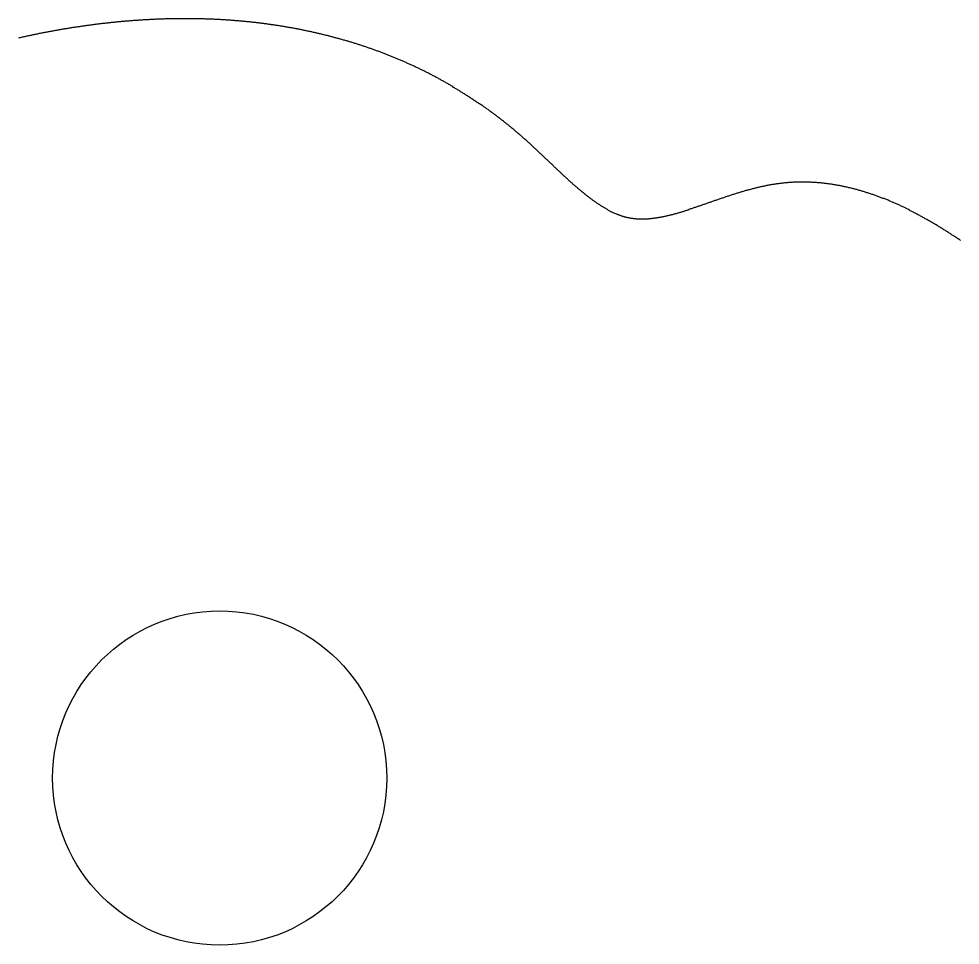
# Model space of a CAD drawing. Header units: millimetres. Extents: x 35 to 605, y 64 to 964.
# Drawn here: x 305.62 to 333.79, y 833.16 to 860.88 of the extents above; entities that cross this region are included whole.
import ezdxf

# ---------------------------------------------------------------- set-up
doc = ezdxf.new("R2010")
doc.units = ezdxf.units.MM
doc.layers.add('DRAW', color=7, linetype='Continuous')

msp = doc.modelspace()

# ---------------------------------------------------------------- linework, layer by layer
msp.add_circle((311.627, 838.163), 5)
at = {"layer": 'DRAW'}
msp.add_polyline3d([(333.797, 854.248, 0), (333.777, 854.268, 0), (333.757, 854.278, 0), (333.727, 854.298, 0), (333.707, 854.308, 0), (333.687, 854.328, 0), (333.667, 854.338, 0), (333.637, 854.358, 0), (333.617, 854.368, 0), (333.597, 854.388, 0), (333.577, 854.398, 0), (333.547, 854.408, 0), (333.527, 854.428, 0), (333.507, 854.438, 0), (333.487, 854.458, 0), (333.457, 854.468, 0), (333.437, 854.488, 0), (333.417, 854.498, 0), (333.387, 854.518, 0), (333.367, 854.528, 0), (333.347, 854.548, 0), (333.327, 854.558, 0), (333.297, 854.568, 0), (333.277, 854.588, 0), (333.257, 854.598, 0), (333.227, 854.618, 0), (333.207, 854.628, 0), (333.187, 854.648, 0), (333.157, 854.658, 0), (333.137, 854.668, 0), (333.117, 854.688, 0), (333.097, 854.698, 0), (333.067, 854.718, 0), (333.047, 854.728, 0), (333.027, 854.738, 0), (332.997, 854.758, 0), (332.977, 854.768, 0), (332.957, 854.778, 0), (332.927, 854.798, 0), (332.907, 854.808, 0), (332.887, 854.818, 0), (332.857, 854.838, 0), (332.837, 854.848, 0), (332.817, 854.858, 0), (332.787, 854.878, 0), (332.767, 854.888, 0), (332.737, 854.898, 0), (332.717, 854.918, 0), (332.697, 854.928, 0), (332.667, 854.938, 0), (332.647, 854.958, 0), (332.627, 854.968, 0), (332.597, 854.978, 0), (332.577, 854.998, 0), (332.547, 855.008, 0), (332.527, 855.018, 0), (332.507, 855.028, 0), (332.477, 855.048, 0), (332.457, 855.058, 0), (332.437, 855.068, 0), (332.407, 855.078, 0), (332.387, 855.098, 0), (332.357, 855.108, 0), (332.337, 855.118, 0), (332.317, 855.128, 0), (332.287, 855.138, 0), (332.267, 855.158, 0), (332.237, 855.168, 0), (332.217, 855.178, 0), (332.187, 855.188, 0), (332.167, 855.198, 0), (332.147, 855.218, 0), (332.117, 855.228, 0), (332.097, 855.238, 0), (332.067, 855.248, 0), (332.047, 855.258, 0), (332.017, 855.268, 0), (331.997, 855.278, 0), (331.977, 855.298, 0), (331.947, 855.308, 0), (331.927, 855.318, 0), (331.897, 855.328, 0), (331.877, 855.338, 0), (331.847, 855.348, 0), (331.827, 855.358, 0), (331.797, 855.368, 0), (331.777, 855.378, 0), (331.757, 855.388, 0), (331.727, 855.398, 0), (331.707, 855.408, 0), (331.677, 855.418, 0), (331.657, 855.428, 0), (331.627, 855.448, 0), (331.607, 855.458, 0), (331.577, 855.468, 0), (331.557, 855.478, 0), (331.527, 855.488, 0), (331.507, 855.498, 0), (331.477, 855.498, 0), (331.457, 855.508, 0), (331.427, 855.518, 0), (331.407, 855.528, 0), (331.377, 855.538, 0), (331.357, 855.548, 0), (331.327, 855.558, 0), (331.307, 855.568, 0), (331.277, 855.578, 0), (331.257, 855.588, 0), (331.227, 855.598, 0), (331.207, 855.608, 0), (331.177, 855.618, 0), (331.157, 855.618, 0), (331.127, 855.628, 0), (331.107, 855.638, 0), (331.077, 855.648, 0), (331.047, 855.658, 0), (331.027, 855.668, 0), (330.997, 855.668, 0), (330.977, 855.678, 0), (330.947, 855.688, 0), (330.927, 855.698, 0), (330.897, 855.708, 0), (330.877, 855.708, 0), (330.847, 855.718, 0), (330.827, 855.728, 0), (330.797, 855.738, 0), (330.767, 855.738, 0), (330.747, 855.748, 0), (330.717, 855.758, 0), (330.697, 855.768, 0), (330.667, 855.768, 0), (330.647, 855.778, 0), (330.617, 855.788, 0), (330.587, 855.788, 0), (330.567, 855.798, 0), (330.537, 855.808, 0), (330.517, 855.808, 0), (330.487, 855.818, 0), (330.457, 855.818, 0), (330.437, 855.828, 0), (330.407, 855.838, 0), (330.387, 855.838, 0), (330.357, 855.848, 0), (330.327, 855.848, 0), (330.307, 855.858, 0), (330.277, 855.858, 0), (330.257, 855.868, 0), (330.227, 855.878, 0), (330.197, 855.878, 0), (330.177, 855.888, 0), (330.147, 855.888, 0), (330.127, 855.888, 0), (330.097, 855.898, 0), (330.067, 855.898, 0), (330.047, 855.908, 0), (330.017, 855.908, 0), (329.987, 855.918, 0), (329.967, 855.918, 0), (329.937, 855.928, 0), (329.907, 855.928, 0), (329.887, 855.928, 0), (329.857, 855.938, 0), (329.837, 855.938, 0), (329.807, 855.938, 0), (329.777, 855.948, 0), (329.757, 855.948, 0), (329.727, 855.948, 0), (329.697, 855.958, 0), (329.677, 855.958, 0), (329.647, 855.958, 0), (329.617, 855.968, 0), (329.597, 855.968, 0), (329.567, 855.968, 0), (329.537, 855.968, 0), (329.517, 855.968, 0), (329.487, 855.978, 0), (329.457, 855.978, 0), (329.437, 855.978, 0), (329.407, 855.978, 0), (329.377, 855.978, 0), (329.357, 855.978, 0), (329.327, 855.988, 0), (329.297, 855.988, 0), (329.267, 855.988, 0), (329.247, 855.988, 0), (329.217, 855.988, 0), (329.187, 855.988, 0), (329.167, 855.988, 0), (329.137, 855.988, 0), (329.107, 855.988, 0), (329.087, 855.988, 0), (329.057, 855.988, 0), (329.027, 855.988, 0), (328.997, 855.988, 0), (328.977, 855.988, 0), (328.947, 855.988, 0), (328.917, 855.988, 0), (328.897, 855.988, 0), (328.867, 855.988, 0), (328.837, 855.988, 0), (328.807, 855.988, 0), (328.787, 855.988, 0), (328.757, 855.978, 0), (328.727, 855.978, 0), (328.707, 855.978, 0), (328.677, 855.978, 0), (328.647, 855.978, 0), (328.617, 855.968, 0), (328.597, 855.968, 0), (328.567, 855.968, 0), (328.537, 855.968, 0), (328.507, 855.958, 0), (328.487, 855.958, 0), (328.457, 855.958, 0), (328.427, 855.948, 0), (328.397, 855.948, 0), (328.377, 855.948, 0), (328.347, 855.938, 0), (328.317, 855.938, 0), (328.287, 855.938, 0), (328.267, 855.928, 0), (328.237, 855.928, 0), (328.207, 855.918, 0), (328.187, 855.918, 0), (328.157, 855.918, 0), (328.127, 855.908, 0), (328.097, 855.908, 0), (328.077, 855.898, 0), (328.047, 855.898, 0), (328.017, 855.888, 0), (327.987, 855.888, 0), (327.967, 855.878, 0), (327.937, 855.868, 0), (327.907, 855.868, 0), (327.887, 855.858, 0), (327.857, 855.858, 0), (327.827, 855.848, 0), (327.807, 855.848, 0), (327.777, 855.838, 0), (327.747, 855.828, 0), (327.717, 855.828, 0), (327.697, 855.818, 0), (327.667, 855.808, 0), (327.637, 855.808, 0), (327.617, 855.798, 0), (327.587, 855.788, 0), (327.557, 855.788, 0), (327.537, 855.778, 0), (327.507, 855.768, 0), (327.477, 855.758, 0), (327.457, 855.758, 0), (327.427, 855.748, 0), (327.407, 855.738, 0), (327.377, 855.738, 0), (327.347, 855.728, 0), (327.327, 855.718, 0), (327.297, 855.708, 0), (327.267, 855.698, 0), (327.247, 855.698, 0), (327.217, 855.688, 0), (327.197, 855.678, 0), (327.167, 855.668, 0), (327.137, 855.658, 0), (327.117, 855.658, 0), (327.087, 855.648, 0), (327.067, 855.638, 0), (327.037, 855.628, 0), (327.007, 855.618, 0), (326.987, 855.618, 0), (326.957, 855.608, 0), (326.937, 855.598, 0), (326.907, 855.588, 0), (326.887, 855.578, 0), (326.857, 855.568, 0), (326.827, 855.568, 0), (326.807, 855.558, 0), (326.777, 855.548, 0), (326.757, 855.538, 0), (326.727, 855.528, 0), (326.707, 855.518, 0), (326.677, 855.508, 0), (326.657, 855.508, 0), (326.627, 855.498, 0), (326.607, 855.488, 0), (326.577, 855.478, 0), (326.547, 855.468, 0), (326.527, 855.458, 0), (326.497, 855.448, 0), (326.477, 855.438, 0), (326.447, 855.438, 0), (326.427, 855.428, 0), (326.397, 855.418, 0), (326.377, 855.408, 0), (326.347, 855.398, 0), (326.327, 855.388, 0), (326.307, 855.378, 0), (326.277, 855.378, 0), (326.257, 855.368, 0), (326.227, 855.358, 0), (326.207, 855.348, 0), (326.177, 855.338, 0), (326.157, 855.328, 0), (326.127, 855.318, 0), (326.107, 855.318, 0), (326.077, 855.308, 0), (326.057, 855.298, 0), (326.037, 855.288, 0), (326.007, 855.278, 0), (325.987, 855.268, 0), (325.957, 855.268, 0), (325.937, 855.258, 0), (325.917, 855.248, 0), (325.887, 855.238, 0), (325.867, 855.228, 0), (325.837, 855.228, 0), (325.817, 855.218, 0), (325.797, 855.208, 0), (325.767, 855.198, 0), (325.747, 855.188, 0), (325.717, 855.188, 0), (325.697, 855.178, 0), (325.677, 855.168, 0), (325.647, 855.158, 0), (325.627, 855.158, 0), (325.607, 855.148, 0), (325.577, 855.138, 0), (325.557, 855.138, 0), (325.537, 855.128, 0), (325.507, 855.118, 0), (325.487, 855.108, 0), (325.467, 855.108, 0), (325.447, 855.098, 0), (325.417, 855.088, 0), (325.397, 855.088, 0), (325.377, 855.078, 0), (325.347, 855.068, 0), (325.327, 855.068, 0), (325.307, 855.058, 0), (325.287, 855.048, 0), (325.257, 855.048, 0), (325.237, 855.038, 0), (325.217, 855.038, 0), (325.197, 855.028, 0), (325.177, 855.018, 0), (325.147, 855.018, 0), (325.127, 855.008, 0), (325.107, 855.008, 0), (325.087, 854.998, 0), (325.067, 854.998, 0), (325.037, 854.988, 0), (325.017, 854.988, 0), (324.997, 854.978, 0), (324.977, 854.978, 0), (324.957, 854.968, 0), (324.937, 854.968, 0), (324.907, 854.958, 0), (324.887, 854.958, 0), (324.867, 854.948, 0), (324.847, 854.948, 0), (324.827, 854.948, 0), (324.807, 854.938, 0), (324.787, 854.938, 0), (324.767, 854.938, 0), (324.747, 854.928, 0), (324.727, 854.928, 0), (324.707, 854.928, 0), (324.687, 854.918, 0), (324.657, 854.918, 0), (324.637, 854.918, 0), (324.617, 854.908, 0), (324.597, 854.908, 0), (324.577, 854.908, 0), (324.557, 854.908, 0), (324.537, 854.898, 0), (324.517, 854.898, 0), (324.497, 854.898, 0), (324.487, 854.898, 0), (324.467, 854.898, 0), (324.447, 854.888, 0), (324.427, 854.888, 0), (324.407, 854.888, 0), (324.387, 854.888, 0), (324.367, 854.888, 0), (324.347, 854.888, 0), (324.327, 854.888, 0), (324.307, 854.888, 0), (324.287, 854.888, 0), (324.277, 854.888, 0), (324.257, 854.888, 0), (324.237, 854.888, 0), (324.217, 854.888, 0), (324.197, 854.888, 0), (324.177, 854.888, 0), (324.167, 854.888, 0), (324.147, 854.888, 0), (324.127, 854.888, 0), (324.107, 854.888, 0), (324.097, 854.888, 0), (324.077, 854.898, 0), (324.057, 854.898, 0), (324.037, 854.898, 0), (324.027, 854.898, 0), (324.007, 854.898, 0), (323.987, 854.908, 0), (323.977, 854.908, 0), (323.957, 854.908, 0), (323.937, 854.908, 0), (323.917, 854.918, 0), (323.907, 854.918, 0), (323.887, 854.918, 0), (323.867, 854.928, 0), (323.857, 854.928, 0), (323.837, 854.928, 0), (323.817, 854.938, 0), (323.807, 854.938, 0), (323.787, 854.938, 0), (323.767, 854.948, 0), (323.747, 854.948, 0), (323.737, 854.958, 0), (323.717, 854.958, 0), (323.697, 854.968, 0), (323.687, 854.968, 0), (323.667, 854.978, 0), (323.647, 854.978, 0), (323.637, 854.988, 0), (323.617, 854.998, 0), (323.597, 854.998, 0), (323.577, 855.008, 0), (323.567, 855.018, 0), (323.547, 855.018, 0), (323.527, 855.028, 0), (323.517, 855.038, 0), (323.497, 855.038, 0), (323.477, 855.048, 0), (323.457, 855.058, 0), (323.447, 855.058, 0), (323.427, 855.068, 0), (323.407, 855.078, 0), (323.397, 855.088, 0), (323.377, 855.098, 0), (323.357, 855.098, 0), (323.337, 855.108, 0), (323.327, 855.118, 0), (323.307, 855.128, 0), (323.287, 855.138, 0), (323.267, 855.148, 0), (323.257, 855.158, 0), (323.237, 855.168, 0), (323.217, 855.178, 0), (323.197, 855.188, 0), (323.187, 855.198, 0), (323.167, 855.208, 0), (323.147, 855.218, 0), (323.127, 855.228, 0), (323.117, 855.238, 0), (323.097, 855.248, 0), (323.077, 855.258, 0), (323.057, 855.268, 0), (323.037, 855.278, 0), (323.027, 855.288, 0), (323.007, 855.308, 0), (322.987, 855.318, 0), (322.967, 855.328, 0), (322.957, 855.338, 0), (322.937, 855.348, 0), (322.917, 855.358, 0), (322.897, 855.378, 0), (322.877, 855.388, 0), (322.867, 855.398, 0), (322.847, 855.408, 0), (322.827, 855.428, 0), (322.807, 855.438, 0), (322.787, 855.448, 0), (322.777, 855.468, 0), (322.757, 855.478, 0), (322.737, 855.488, 0), (322.717, 855.508, 0), (322.697, 855.518, 0), (322.677, 855.538, 0), (322.667, 855.548, 0), (322.647, 855.558, 0), (322.627, 855.578, 0), (322.607, 855.588, 0), (322.587, 855.608, 0), (322.567, 855.618, 0), (322.557, 855.638, 0), (322.537, 855.648, 0), (322.517, 855.668, 0), (322.497, 855.678, 0), (322.477, 855.698, 0), (322.457, 855.708, 0), (322.447, 855.728, 0), (322.427, 855.738, 0), (322.407, 855.758, 0), (322.387, 855.768, 0), (322.367, 855.788, 0), (322.347, 855.798, 0), (322.337, 855.818, 0), (322.317, 855.838, 0), (322.297, 855.848, 0), (322.277, 855.868, 0), (322.257, 855.878, 0), (322.237, 855.898, 0), (322.217, 855.918, 0), (322.197, 855.928, 0), (322.187, 855.948, 0), (322.167, 855.968, 0), (322.147, 855.978, 0), (322.127, 855.998, 0), (322.107, 856.018, 0), (322.087, 856.028, 0), (322.067, 856.048, 0), (322.047, 856.068, 0), (322.037, 856.088, 0), (322.017, 856.098, 0), (321.997, 856.118, 0), (321.977, 856.138, 0), (321.957, 856.158, 0), (321.937, 856.168, 0), (321.917, 856.188, 0), (321.897, 856.208, 0), (321.877, 856.228, 0), (321.857, 856.238, 0), (321.847, 856.258, 0), (321.827, 856.278, 0), (321.807, 856.298, 0), (321.787, 856.318, 0), (321.767, 856.328, 0), (321.747, 856.348, 0), (321.727, 856.368, 0), (321.707, 856.388, 0), (321.687, 856.408, 0), (321.667, 856.428, 0), (321.647, 856.438, 0), (321.627, 856.458, 0), (321.617, 856.478, 0), (321.597, 856.498, 0), (321.577, 856.518, 0), (321.557, 856.538, 0), (321.537, 856.548, 0), (321.517, 856.568, 0), (321.497, 856.588, 0), (321.477, 856.608, 0), (321.457, 856.628, 0), (321.437, 856.648, 0), (321.417, 856.668, 0), (321.397, 856.678, 0), (321.377, 856.698, 0), (321.357, 856.718, 0), (321.337, 856.738, 0), (321.317, 856.758, 0), (321.297, 856.778, 0), (321.277, 856.798, 0), (321.257, 856.818, 0), (321.237, 856.838, 0), (321.217, 856.848, 0), (321.197, 856.868, 0), (321.177, 856.888, 0), (321.157, 856.908, 0), (321.137, 856.928, 0), (321.117, 856.948, 0), (321.097, 856.968, 0), (321.077, 856.988, 0), (321.057, 856.998, 0), (321.037, 857.018, 0), (321.017, 857.038, 0), (320.997, 857.058, 0), (320.977, 857.078, 0), (320.957, 857.098, 0), (320.937, 857.118, 0), (320.917, 857.138, 0), (320.897, 857.158, 0), (320.877, 857.168, 0), (320.857, 857.188, 0), (320.837, 857.208, 0), (320.817, 857.228, 0), (320.797, 857.248, 0), (320.767, 857.268, 0), (320.747, 857.288, 0), (320.727, 857.298, 0), (320.707, 857.318, 0), (320.687, 857.338, 0), (320.667, 857.358, 0), (320.647, 857.378, 0), (320.627, 857.398, 0), (320.607, 857.408, 0), (320.587, 857.428, 0), (320.557, 857.448, 0), (320.537, 857.468, 0), (320.517, 857.488, 0), (320.497, 857.498, 0), (320.477, 857.518, 0), (320.457, 857.538, 0), (320.437, 857.558, 0), (320.417, 857.578, 0), (320.397, 857.588, 0), (320.367, 857.608, 0), (320.347, 857.628, 0), (320.327, 857.648, 0), (320.307, 857.658, 0), (320.287, 857.678, 0), (320.267, 857.698, 0), (320.247, 857.718, 0), (320.217, 857.728, 0), (320.197, 857.748, 0), (320.177, 857.768, 0), (320.157, 857.778, 0), (320.137, 857.798, 0), (320.117, 857.818, 0), (320.087, 857.838, 0), (320.067, 857.848, 0), (320.047, 857.868, 0), (320.027, 857.888, 0), (320.007, 857.898, 0), (319.987, 857.918, 0), (319.957, 857.938, 0), (319.937, 857.948, 0), (319.917, 857.968, 0), (319.897, 857.988, 0), (319.877, 857.998, 0), (319.847, 858.018, 0), (319.827, 858.038, 0), (319.807, 858.048, 0), (319.787, 858.068, 0), (319.767, 858.078, 0), (319.737, 858.098, 0), (319.717, 858.118, 0), (319.697, 858.128, 0), (319.677, 858.148, 0), (319.657, 858.168, 0), (319.627, 858.178, 0), (319.607, 858.198, 0), (319.587, 858.208, 0), (319.567, 858.228, 0), (319.537, 858.238, 0), (319.517, 858.258, 0), (319.497, 858.278, 0), (319.477, 858.288, 0), (319.447, 858.308, 0), (319.427, 858.318, 0), (319.407, 858.338, 0), (319.387, 858.348, 0), (319.357, 858.368, 0), (319.337, 858.378, 0), (319.317, 858.398, 0), (319.297, 858.408, 0), (319.267, 858.428, 0), (319.247, 858.438, 0), (319.227, 858.458, 0), (319.207, 858.468, 0), (319.177, 858.488, 0), (319.157, 858.498, 0), (319.137, 858.518, 0), (319.117, 858.528, 0), (319.087, 858.548, 0), (319.067, 858.558, 0), (319.047, 858.578, 0), (319.017, 858.588, 0), (318.997, 858.608, 0), (318.977, 858.618, 0), (318.957, 858.638, 0), (318.927, 858.648, 0), (318.907, 858.658, 0), (318.887, 858.678, 0), (318.857, 858.688, 0), (318.837, 858.708, 0), (318.817, 858.718, 0), (318.797, 858.738, 0), (318.767, 858.748, 0), (318.747, 858.758, 0), (318.727, 858.778, 0), (318.697, 858.788, 0), (318.677, 858.798, 0), (318.657, 858.818, 0), (318.627, 858.828, 0), (318.607, 858.848, 0), (318.587, 858.858, 0), (318.557, 858.868, 0), (318.537, 858.888, 0), (318.517, 858.898, 0), (318.487, 858.908, 0), (318.467, 858.928, 0), (318.447, 858.938, 0), (318.417, 858.948, 0), (318.397, 858.968, 0), (318.377, 858.978, 0), (318.347, 858.988, 0), (318.327, 859.008, 0), (318.307, 859.018, 0), (318.277, 859.028, 0), (318.257, 859.038, 0), (318.237, 859.058, 0), (318.207, 859.068, 0), (318.187, 859.078, 0), (318.167, 859.098, 0), (318.137, 859.108, 0), (318.117, 859.118, 0), (318.097, 859.128, 0), (318.067, 859.148, 0), (318.047, 859.158, 0), (318.017, 859.168, 0), (317.997, 859.178, 0), (317.977, 859.198, 0), (317.947, 859.208, 0), (317.927, 859.218, 0), (317.907, 859.228, 0), (317.877, 859.248, 0), (317.857, 859.258, 0), (317.827, 859.268, 0), (317.807, 859.278, 0), (317.787, 859.288, 0), (317.757, 859.308, 0), (317.737, 859.318, 0), (317.717, 859.328, 0), (317.687, 859.338, 0), (317.667, 859.348, 0), (317.637, 859.358, 0), (317.617, 859.378, 0), (317.597, 859.388, 0), (317.567, 859.398, 0), (317.547, 859.408, 0), (317.517, 859.418, 0), (317.497, 859.428, 0), (317.477, 859.438, 0), (317.447, 859.458, 0), (317.427, 859.468, 0), (317.397, 859.478, 0), (317.377, 859.488, 0), (317.347, 859.498, 0), (317.327, 859.508, 0), (317.307, 859.518, 0), (317.277, 859.528, 0), (317.257, 859.538, 0), (317.227, 859.548, 0), (317.207, 859.568, 0), (317.177, 859.578, 0), (317.157, 859.588, 0), (317.137, 859.598, 0), (317.107, 859.608, 0), (317.087, 859.618, 0), (317.057, 859.628, 0), (317.037, 859.638, 0), (317.007, 859.648, 0), (316.987, 859.658, 0), (316.957, 859.668, 0), (316.937, 859.678, 0), (316.917, 859.688, 0), (316.887, 859.698, 0), (316.867, 859.708, 0), (316.837, 859.718, 0), (316.817, 859.728, 0), (316.787, 859.738, 0), (316.767, 859.748, 0), (316.737, 859.758, 0), (316.717, 859.768, 0), (316.687, 859.778, 0), (316.667, 859.788, 0), (316.637, 859.798, 0), (316.617, 859.808, 0), (316.597, 859.818, 0), (316.567, 859.828, 0), (316.547, 859.838, 0), (316.517, 859.848, 0), (316.497, 859.858, 0), (316.467, 859.868, 0), (316.447, 859.878, 0), (316.417, 859.888, 0), (316.397, 859.898, 0), (316.367, 859.908, 0), (316.347, 859.908, 0), (316.317, 859.918, 0), (316.297, 859.928, 0), (316.267, 859.938, 0), (316.247, 859.948, 0), (316.217, 859.958, 0), (316.197, 859.968, 0), (316.167, 859.978, 0), (316.147, 859.988, 0), (316.117, 859.988, 0), (316.097, 859.998, 0), (316.067, 860.008, 0), (316.047, 860.018, 0), (316.017, 860.028, 0), (315.997, 860.038, 0), (315.967, 860.048, 0), (315.947, 860.048, 0), (315.917, 860.058, 0), (315.897, 860.068, 0), (315.867, 860.078, 0), (315.847, 860.088, 0), (315.817, 860.098, 0), (315.797, 860.098, 0), (315.767, 860.108, 0), (315.747, 860.118, 0), (315.717, 860.128, 0), (315.697, 860.138, 0), (315.667, 860.138, 0), (315.637, 860.148, 0), (315.617, 860.158, 0), (315.587, 860.168, 0), (315.567, 860.178, 0), (315.537, 860.178, 0), (315.517, 860.188, 0), (315.487, 860.198, 0), (315.467, 860.208, 0), (315.437, 860.208, 0), (315.417, 860.218, 0), (315.387, 860.228, 0), (315.367, 860.238, 0), (315.337, 860.238, 0), (315.307, 860.248, 0), (315.287, 860.258, 0), (315.257, 860.268, 0), (315.237, 860.268, 0), (315.207, 860.278, 0), (315.187, 860.288, 0), (315.157, 860.288, 0), (315.137, 860.298, 0), (315.107, 860.308, 0), (315.077, 860.308, 0), (315.057, 860.318, 0), (315.027, 860.328, 0), (315.007, 860.338, 0), (314.977, 860.338, 0), (314.957, 860.348, 0), (314.927, 860.358, 0), (314.897, 860.358, 0), (314.877, 860.368, 0), (314.847, 860.378, 0), (314.827, 860.378, 0), (314.797, 860.388, 0), (314.777, 860.388, 0), (314.747, 860.398, 0), (314.717, 860.408, 0), (314.697, 860.408, 0), (314.667, 860.418, 0), (314.647, 860.428, 0), (314.617, 860.428, 0), (314.597, 860.438, 0), (314.567, 860.438, 0), (314.537, 860.448, 0), (314.517, 860.458, 0), (314.487, 860.458, 0), (314.467, 860.468, 0), (314.437, 860.468, 0), (314.407, 860.478, 0), (314.387, 860.488, 0), (314.357, 860.488, 0), (314.337, 860.498, 0), (314.307, 860.498, 0), (314.277, 860.508, 0), (314.257, 860.508, 0), (314.227, 860.518, 0), (314.207, 860.518, 0), (314.177, 860.528, 0), (314.147, 860.528, 0), (314.127, 860.538, 0), (314.097, 860.548, 0), (314.077, 860.548, 0), (314.047, 860.558, 0), (314.017, 860.558, 0), (313.997, 860.568, 0), (313.967, 860.568, 0), (313.947, 860.578, 0), (313.917, 860.578, 0), (313.887, 860.588, 0), (313.867, 860.588, 0), (313.837, 860.598, 0), (313.817, 860.598, 0), (313.787, 860.608, 0), (313.757, 860.608, 0), (313.737, 860.608, 0), (313.707, 860.618, 0), (313.677, 860.618, 0), (313.657, 860.628, 0), (313.627, 860.628, 0), (313.607, 860.638, 0), (313.577, 860.638, 0), (313.547, 860.648, 0), (313.527, 860.648, 0), (313.497, 860.658, 0), (313.467, 860.658, 0), (313.447, 860.658, 0), (313.417, 860.668, 0), (313.397, 860.668, 0), (313.367, 860.678, 0), (313.337, 860.678, 0), (313.317, 860.678, 0), (313.287, 860.688, 0), (313.257, 860.688, 0), (313.237, 860.698, 0), (313.207, 860.698, 0), (313.177, 860.698, 0), (313.157, 860.708, 0), (313.127, 860.708, 0), (313.107, 860.708, 0), (313.077, 860.718, 0), (313.047, 860.718, 0), (313.027, 860.728, 0), (312.997, 860.728, 0), (312.967, 860.728, 0), (312.947, 860.738, 0), (312.917, 860.738, 0), (312.887, 860.738, 0), (312.867, 860.748, 0), (312.837, 860.748, 0), (312.807, 860.748, 0), (312.787, 860.758, 0), (312.757, 860.758, 0), (312.727, 860.758, 0), (312.707, 860.768, 0), (312.677, 860.768, 0), (312.647, 860.768, 0), (312.627, 860.768, 0), (312.597, 860.778, 0), (312.567, 860.778, 0), (312.547, 860.778, 0), (312.517, 860.788, 0), (312.487, 860.788, 0), (312.467, 860.788, 0), (312.437, 860.788, 0), (312.407, 860.798, 0), (312.387, 860.798, 0), (312.357, 860.798, 0), (312.327, 860.798, 0), (312.307, 860.808, 0), (312.277, 860.808, 0), (312.247, 860.808, 0), (312.227, 860.808, 0), (312.197, 860.818, 0), (312.167, 860.818, 0), (312.147, 860.818, 0), (312.117, 860.818, 0), (312.087, 860.818, 0), (312.067, 860.828, 0), (312.037, 860.828, 0), (312.007, 860.828, 0), (311.987, 860.828, 0), (311.957, 860.838, 0), (311.927, 860.838, 0), (311.907, 860.838, 0), (311.877, 860.838, 0), (311.847, 860.838, 0), (311.827, 860.838, 0), (311.797, 860.848, 0), (311.767, 860.848, 0), (311.747, 860.848, 0), (311.717, 860.848, 0), (311.687, 860.848, 0), (311.667, 860.848, 0), (311.637, 860.858, 0), (311.607, 860.858, 0), (311.587, 860.858, 0), (311.557, 860.858, 0), (311.527, 860.858, 0), (311.497, 860.858, 0), (311.477, 860.858, 0), (311.447, 860.868, 0), (311.417, 860.868, 0), (311.397, 860.868, 0), (311.367, 860.868, 0), (311.337, 860.868, 0), (311.317, 860.868, 0), (311.287, 860.868, 0), (311.257, 860.868, 0), (311.237, 860.868, 0), (311.207, 860.868, 0), (311.177, 860.878, 0), (311.147, 860.878, 0), (311.127, 860.878, 0), (311.097, 860.878, 0), (311.067, 860.878, 0), (311.047, 860.878, 0), (311.017, 860.878, 0), (310.987, 860.878, 0), (310.967, 860.878, 0), (310.937, 860.878, 0), (310.907, 860.878, 0), (310.877, 860.878, 0), (310.857, 860.878, 0), (310.827, 860.878, 0), (310.797, 860.878, 0), (310.777, 860.878, 0), (310.747, 860.878, 0), (310.717, 860.878, 0), (310.697, 860.878, 0), (310.667, 860.878, 0), (310.637, 860.878, 0), (310.607, 860.878, 0), (310.587, 860.878, 0), (310.557, 860.878, 0), (310.527, 860.878, 0), (310.507, 860.878, 0), (310.477, 860.878, 0), (310.447, 860.878, 0), (310.427, 860.878, 0), (310.397, 860.878, 0), (310.367, 860.878, 0), (310.337, 860.878, 0), (310.317, 860.878, 0), (310.287, 860.878, 0), (310.257, 860.878, 0), (310.237, 860.878, 0), (310.207, 860.878, 0), (310.177, 860.878, 0), (310.147, 860.878, 0), (310.127, 860.878, 0), (310.097, 860.878, 0), (310.067, 860.878, 0), (310.047, 860.878, 0), (310.017, 860.878, 0), (309.987, 860.878, 0), (309.957, 860.868, 0), (309.937, 860.868, 0), (309.907, 860.868, 0), (309.877, 860.868, 0), (309.857, 860.868, 0), (309.827, 860.868, 0), (309.797, 860.868, 0), (309.767, 860.868, 0), (309.747, 860.868, 0), (309.717, 860.868, 0), (309.687, 860.858, 0), (309.667, 860.858, 0), (309.637, 860.858, 0), (309.607, 860.858, 0), (309.577, 860.858, 0), (309.557, 860.858, 0), (309.527, 860.858, 0), (309.497, 860.848, 0), (309.467, 860.848, 0), (309.447, 860.848, 0), (309.417, 860.848, 0), (309.387, 860.848, 0), (309.367, 860.848, 0), (309.337, 860.848, 0), (309.307, 860.838, 0), (309.277, 860.838, 0), (309.257, 860.838, 0), (309.227, 860.838, 0), (309.197, 860.838, 0), (309.177, 860.828, 0), (309.147, 860.828, 0), (309.117, 860.828, 0), (309.087, 860.828, 0), (309.067, 860.828, 0), (309.037, 860.828, 0), (309.007, 860.818, 0), (308.977, 860.818, 0), (308.957, 860.818, 0), (308.927, 860.818, 0), (308.897, 860.808, 0), (308.877, 860.808, 0), (308.847, 860.808, 0), (308.817, 860.808, 0), (308.787, 860.808, 0), (308.767, 860.798, 0), (308.737, 860.798, 0), (308.707, 860.798, 0), (308.677, 860.798, 0), (308.657, 860.788, 0), (308.627, 860.788, 0), (308.597, 860.788, 0), (308.577, 860.788, 0), (308.547, 860.778, 0), (308.517, 860.778, 0), (308.487, 860.778, 0), (308.467, 860.768, 0), (308.437, 860.768, 0), (308.407, 860.768, 0), (308.377, 860.768, 0), (308.357, 860.758, 0), (308.327, 860.758, 0), (308.297, 860.758, 0), (308.277, 860.748, 0), (308.247, 860.748, 0), (308.217, 860.748, 0), (308.187, 860.738, 0), (308.167, 860.738, 0), (308.137, 860.738, 0), (308.107, 860.738, 0), (308.077, 860.728, 0), (308.057, 860.728, 0), (308.027, 860.728, 0), (307.997, 860.718, 0), (307.977, 860.718, 0), (307.947, 860.718, 0), (307.917, 860.708, 0), (307.887, 860.708, 0), (307.867, 860.708, 0), (307.837, 860.698, 0), (307.807, 860.698, 0), (307.777, 860.688, 0), (307.757, 860.688, 0), (307.727, 860.688, 0), (307.697, 860.678, 0), (307.677, 860.678, 0), (307.647, 860.678, 0), (307.617, 860.668, 0), (307.587, 860.668, 0), (307.567, 860.658, 0), (307.537, 860.658, 0), (307.507, 860.658, 0), (307.477, 860.648, 0), (307.457, 860.648, 0), (307.427, 860.638, 0), (307.397, 860.638, 0), (307.377, 860.638, 0), (307.347, 860.628, 0), (307.317, 860.628, 0), (307.287, 860.618, 0), (307.267, 860.618, 0), (307.237, 860.618, 0), (307.207, 860.608, 0), (307.177, 860.608, 0), (307.157, 860.598, 0), (307.127, 860.598, 0), (307.097, 860.588, 0), (307.077, 860.588, 0), (307.047, 860.578, 0), (307.017, 860.578, 0), (306.987, 860.578, 0), (306.967, 860.568, 0), (306.937, 860.568, 0), (306.907, 860.558, 0), (306.887, 860.558, 0), (306.857, 860.548, 0), (306.827, 860.548, 0), (306.797, 860.538, 0), (306.777, 860.538, 0), (306.747, 860.528, 0), (306.717, 860.528, 0), (306.687, 860.518, 0), (306.667, 860.518, 0), (306.637, 860.508, 0), (306.607, 860.508, 0), (306.587, 860.498, 0), (306.557, 860.498, 0), (306.527, 860.488, 0), (306.497, 860.488, 0), (306.477, 860.478, 0), (306.447, 860.478, 0), (306.417, 860.468, 0), (306.387, 860.468, 0), (306.367, 860.458, 0), (306.337, 860.458, 0), (306.307, 860.448, 0), (306.287, 860.448, 0), (306.257, 860.438, 0), (306.227, 860.438, 0), (306.197, 860.428, 0), (306.177, 860.418, 0), (306.147, 860.418, 0), (306.117, 860.408, 0), (306.097, 860.408, 0), (306.067, 860.398, 0), (306.037, 860.398, 0), (306.007, 860.388, 0), (305.987, 860.378, 0), (305.957, 860.378, 0), (305.927, 860.368, 0), (305.907, 860.368, 0), (305.877, 860.358, 0), (305.847, 860.358, 0), (305.817, 860.348, 0), (305.797, 860.338, 0), (305.767, 860.338, 0), (305.737, 860.328, 0), (305.717, 860.328, 0), (305.687, 860.318, 0), (305.657, 860.308, 0), (305.627, 860.308, 0), (305.607, 860.298, 0)], dxfattribs=at)

doc.saveas('drawing.dxf')
